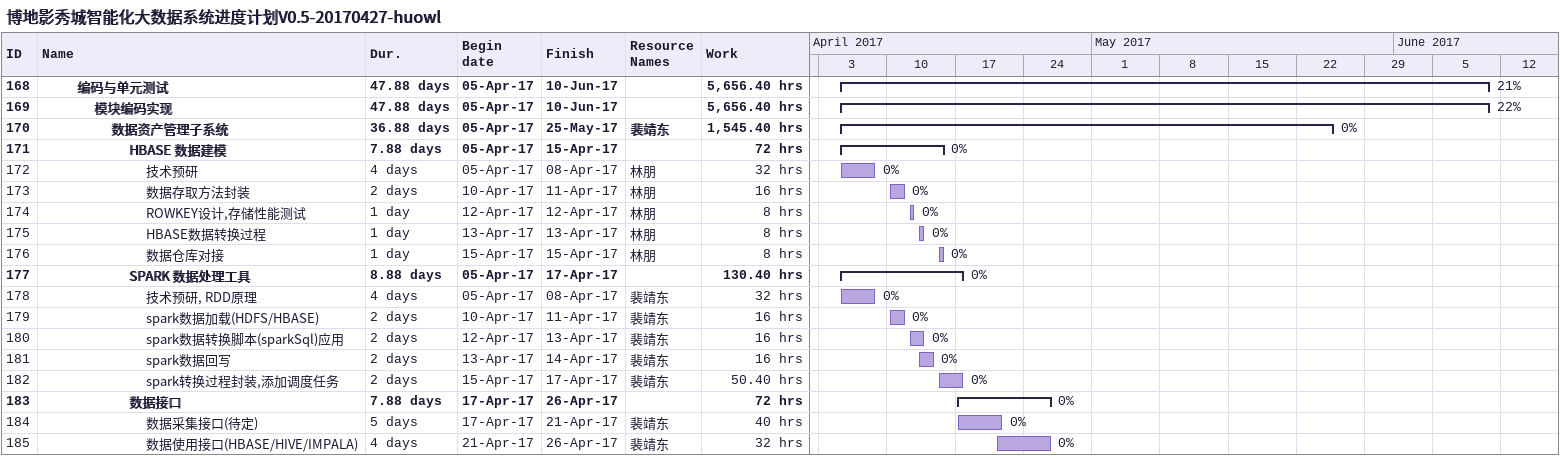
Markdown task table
博地影秀城智能化大数据系统进度计划V0.5-20170427-huowl

| ID | Level | Task | Duration | Start | Finish | Resources | % complete | Work (h) |
|---|---|---|---|---|---|---|---|---|
| 168 | 3 | **编码与单元测试** | 47.88d | 2017-04-05 | 2017-06-10 |  | 21 | 5656.40 |
| 169 | 4 | **模块编码实现** | 47.88d | 2017-04-05 | 2017-06-10 |  | 22 | 5656.40 |
| 170 | 5 | **数据资产管理子系统** | 36.88d | 2017-04-05 | 2017-05-25 | 裴靖东 | 0 | 1545.40 |
| 171 | 6 | **HBASE 数据建模** | 7.88d | 2017-04-05 | 2017-04-15 |  | 0 | 72 |
| 172 | 7 | 技术预研 | 4d | 2017-04-05 | 2017-04-08 | 林朋 | 0 | 32 |
| 173 | 7 | 数据存取方法封装 | 2d | 2017-04-10 | 2017-04-11 | 林朋 | 0 | 16 |
| 174 | 7 | ROWKEY设计,存储性能测试 | 1d | 2017-04-12 | 2017-04-12 | 林朋 | 0 | 8 |
| 175 | 7 | HBASE数据转换过程 | 1d | 2017-04-13 | 2017-04-13 | 林朋 | 0 | 8 |
| 176 | 7 | 数据仓库对接 | 1d | 2017-04-15 | 2017-04-15 | 林朋 | 0 | 8 |
| 177 | 6 | **SPARK 数据处理工具** | 8.88d | 2017-04-05 | 2017-04-17 |  | 0 | 130.40 |
| 178 | 7 | 技术预研, RDD原理 | 4d | 2017-04-05 | 2017-04-08 | 裴靖东 | 0 | 32 |
| 179 | 7 | spark数据加载(HDFS/HBASE) | 2d | 2017-04-10 | 2017-04-11 | 裴靖东 | 0 | 16 |
| 180 | 7 | spark数据转换脚本(sparkSql)应用 | 2d | 2017-04-12 | 2017-04-13 | 裴靖东 | 0 | 16 |
| 181 | 7 | spark数据回写 | 2d | 2017-04-13 | 2017-04-14 | 裴靖东 | 0 | 16 |
| 182 | 7 | spark转换过程封装,添加调度任务 | 2d | 2017-04-15 | 2017-04-17 | 裴靖东 | 0 | 50.40 |
| 183 | 6 | **数据接口** | 7.88d | 2017-04-17 | 2017-04-26 |  | 0 | 72 |
| 184 | 7 | 数据采集接口(待定) | 5d | 2017-04-17 | 2017-04-21 | 裴靖东 | 0 | 40 |
| 185 | 7 | 数据使用接口(HBASE/HIVE/IMPALA) | 4d | 2017-04-21 | 2017-04-26 | 裴靖东 | 0 | 32 |
